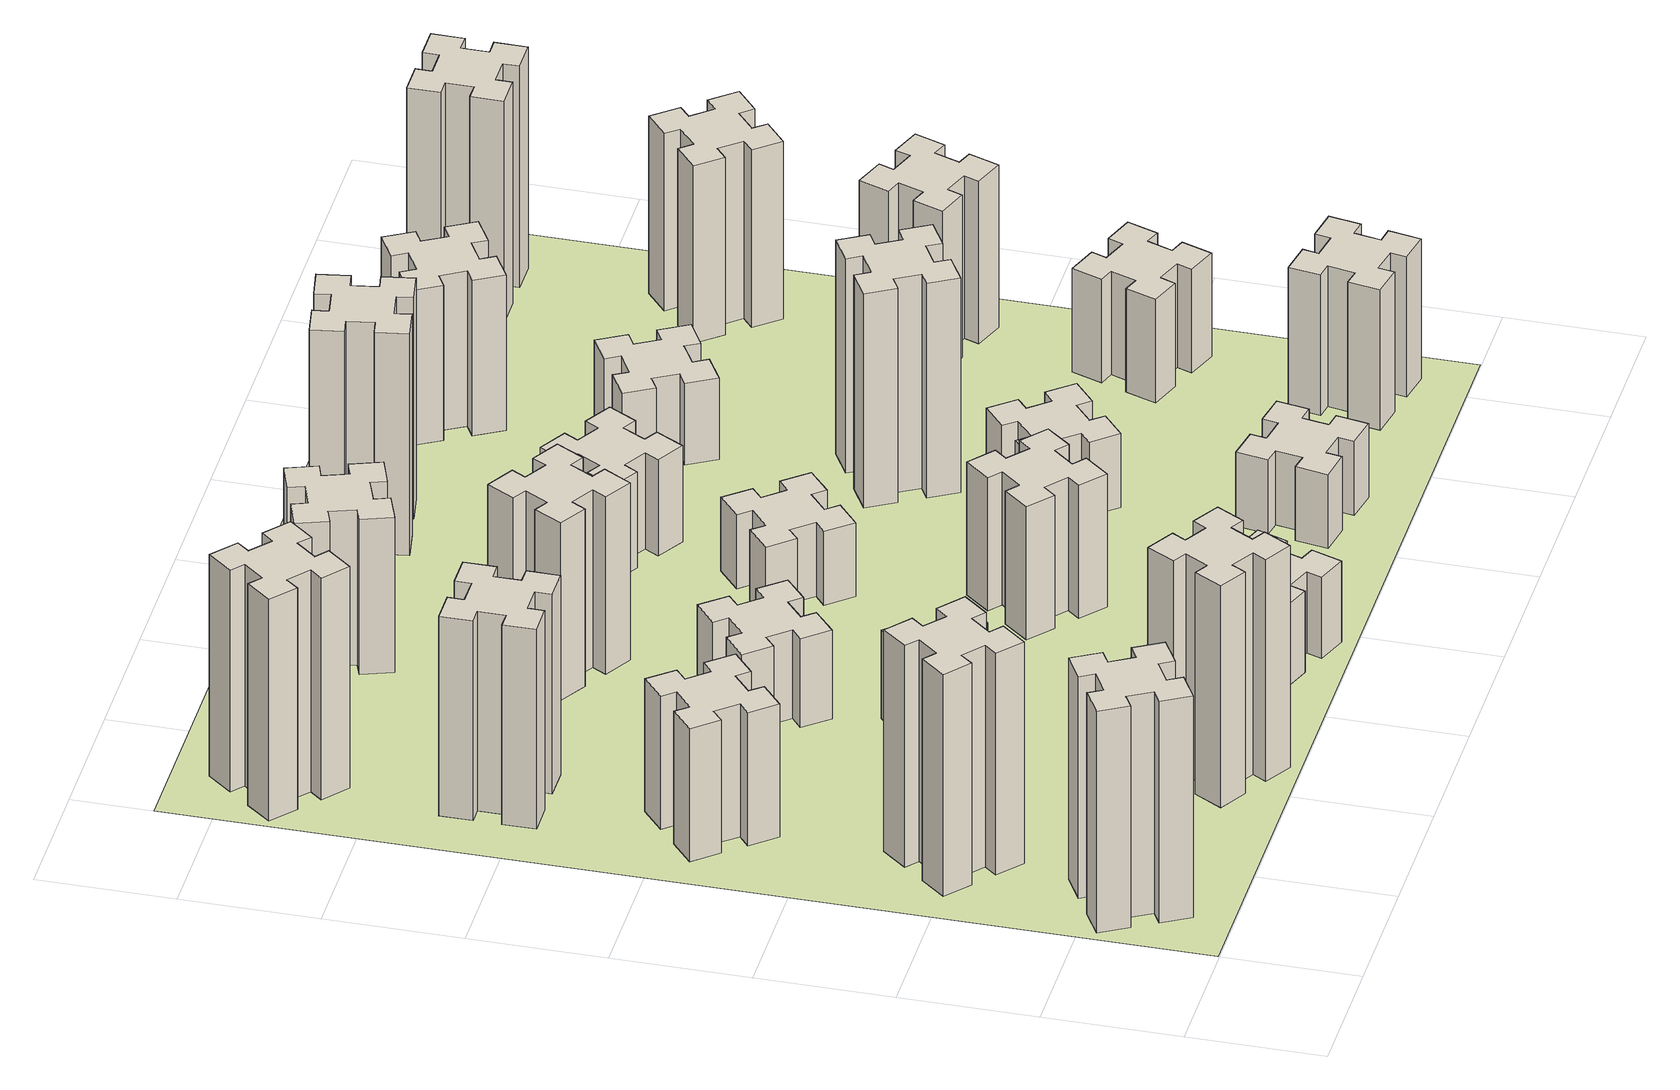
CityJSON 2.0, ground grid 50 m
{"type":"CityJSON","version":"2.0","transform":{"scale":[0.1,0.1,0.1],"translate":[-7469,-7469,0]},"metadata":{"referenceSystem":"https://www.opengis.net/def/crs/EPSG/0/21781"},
"CityObjects":{
"building1":{"type":"Building","attributes":{"class":"1000","function":"1000","usage":"1000","yearOfConstruction":2016,"roofType":"1000","measuredHeight":90,"storeysAboveGround":30,"storeysBelowGround":0},"geometry":[{"type":"Solid","lod":"1","boundaries":[[[[0,1,2,3,4,5,6,7,8,9,10,11,12,13,14,15,16,17,18,19]],[[17,16,20,21]],[[16,15,22,20]],[[15,14,23,22]],[[14,13,24,23]],[[13,12,25,24]],[[12,11,26,25]],[[11,10,27,26]],[[10,9,28,27]],[[9,8,29,28]],[[8,7,30,29]],[[7,6,31,30]],[[6,5,32,31]],[[5,4,33,32]],[[4,3,34,33]],[[3,2,35,34]],[[2,1,36,35]],[[1,0,37,36]],[[0,19,38,37]],[[19,18,39,38]],[[18,17,21,39]],[[24,25,26,27,28,29,30,31,32,33,34,35,36,37,38,39,21,20,22,23]]]]}]},
"building2":{"type":"Building","attributes":{"class":"1000","function":"1000","usage":"1000","yearOfConstruction":2016,"roofType":"1000","measuredHeight":90,"storeysAboveGround":30,"storeysBelowGround":0},"geometry":[{"type":"Solid","lod":"1","boundaries":[[[[40,41,42,43,44,45,46,47,48,49,50,51,52,53,54,55,56,57,58,59]],[[57,56,60,61]],[[56,55,62,60]],[[55,54,63,62]],[[54,53,64,63]],[[53,52,65,64]],[[52,51,66,65]],[[51,50,67,66]],[[50,49,68,67]],[[49,48,69,68]],[[48,47,70,69]],[[47,46,71,70]],[[46,45,72,71]],[[45,44,73,72]],[[44,43,74,73]],[[43,42,75,74]],[[42,41,76,75]],[[41,40,77,76]],[[40,59,78,77]],[[59,58,79,78]],[[58,57,61,79]],[[64,65,66,67,68,69,70,71,72,73,74,75,76,77,78,79,61,60,62,63]]]]}]},
"building3":{"type":"Building","attributes":{"class":"1000","function":"1000","usage":"1000","yearOfConstruction":2016,"roofType":"1000","measuredHeight":54,"storeysAboveGround":30,"storeysBelowGround":0},"geometry":[{"type":"Solid","lod":"1","boundaries":[[[[80,81,82,83,84,85,86,87,88,89,90,91,92,93,94,95,96,97,98,99]],[[97,96,100,101]],[[96,95,102,100]],[[95,94,103,102]],[[94,93,104,103]],[[93,92,105,104]],[[92,91,106,105]],[[91,90,107,106]],[[90,89,108,107]],[[89,88,109,108]],[[88,87,110,109]],[[87,86,111,110]],[[86,85,112,111]],[[85,84,113,112]],[[84,83,114,113]],[[83,82,115,114]],[[82,81,116,115]],[[81,80,117,116]],[[80,99,118,117]],[[99,98,119,118]],[[98,97,101,119]],[[104,105,106,107,108,109,110,111,112,113,114,115,116,117,118,119,101,100,102,103]]]]}]},
"building4":{"type":"Building","attributes":{"class":"1000","function":"1000","usage":"1000","yearOfConstruction":2016,"roofType":"1000","measuredHeight":81,"storeysAboveGround":30,"storeysBelowGround":0},"geometry":[{"type":"Solid","lod":"1","boundaries":[[[[120,121,122,123,124,125,126,127,128,129,130,131,132,133,134,135,136,137,138,139]],[[137,136,140,141]],[[136,135,142,140]],[[135,134,143,142]],[[134,133,144,143]],[[133,132,145,144]],[[132,131,146,145]],[[131,130,147,146]],[[130,129,148,147]],[[129,128,149,148]],[[128,127,150,149]],[[127,126,151,150]],[[126,125,152,151]],[[125,124,153,152]],[[124,123,154,153]],[[123,122,155,154]],[[122,121,156,155]],[[121,120,157,156]],[[120,139,158,157]],[[139,138,159,158]],[[138,137,141,159]],[[144,145,146,147,148,149,150,151,152,153,154,155,156,157,158,159,141,140,142,143]]]]}]},
"building5":{"type":"Building","attributes":{"class":"1000","function":"1000","usage":"1000","yearOfConstruction":2016,"roofType":"1000","measuredHeight":90,"storeysAboveGround":30,"storeysBelowGround":0},"geometry":[{"type":"Solid","lod":"1","boundaries":[[[[160,161,162,163,164,165,166,167,168,169,170,171,172,173,174,175,176,177,178,179]],[[177,176,180,181]],[[176,175,182,180]],[[175,174,183,182]],[[174,173,184,183]],[[173,172,185,184]],[[172,171,186,185]],[[171,170,187,186]],[[170,169,188,187]],[[169,168,189,188]],[[168,167,190,189]],[[167,166,191,190]],[[166,165,192,191]],[[165,164,193,192]],[[164,163,194,193]],[[163,162,195,194]],[[162,161,196,195]],[[161,160,197,196]],[[160,179,198,197]],[[179,178,199,198]],[[178,177,181,199]],[[184,185,186,187,188,189,190,191,192,193,194,195,196,197,198,199,181,180,182,183]]]]}]},
"building6":{"type":"Building","attributes":{"class":"1000","function":"1000","usage":"1000","yearOfConstruction":2016,"roofType":"1000","measuredHeight":90,"storeysAboveGround":30,"storeysBelowGround":0},"geometry":[{"type":"Solid","lod":"1","boundaries":[[[[200,201,202,203,204,205,206,207,208,209,210,211,212,213,214,215,216,217,218,219]],[[217,216,220,221]],[[216,215,222,220]],[[215,214,223,222]],[[214,213,224,223]],[[213,212,225,224]],[[212,211,226,225]],[[211,210,227,226]],[[210,209,228,227]],[[209,208,229,228]],[[208,207,230,229]],[[207,206,231,230]],[[206,205,232,231]],[[205,204,233,232]],[[204,203,234,233]],[[203,202,235,234]],[[202,201,236,235]],[[201,200,237,236]],[[200,219,238,237]],[[219,218,239,238]],[[218,217,221,239]],[[224,225,226,227,228,229,230,231,232,233,234,235,236,237,238,239,221,220,222,223]]]]}]},
"building7":{"type":"Building","attributes":{"class":"1000","function":"1000","usage":"1000","yearOfConstruction":2016,"roofType":"1000","measuredHeight":36,"storeysAboveGround":30,"storeysBelowGround":0},"geometry":[{"type":"Solid","lod":"1","boundaries":[[[[240,241,242,243,244,245,246,247,248,249,250,251,252,253,254,255,256,257,258,259]],[[257,256,260,261]],[[256,255,262,260]],[[255,254,263,262]],[[254,253,264,263]],[[253,252,265,264]],[[252,251,266,265]],[[251,250,267,266]],[[250,249,268,267]],[[249,248,269,268]],[[248,247,270,269]],[[247,246,271,270]],[[246,245,272,271]],[[245,244,273,272]],[[244,243,274,273]],[[243,242,275,274]],[[242,241,276,275]],[[241,240,277,276]],[[240,259,278,277]],[[259,258,279,278]],[[258,257,261,279]],[[264,265,266,267,268,269,270,271,272,273,274,275,276,277,278,279,261,260,262,263]]]]}]},
"building8":{"type":"Building","attributes":{"class":"1000","function":"1000","usage":"1000","yearOfConstruction":2016,"roofType":"1000","measuredHeight":36,"storeysAboveGround":30,"storeysBelowGround":0},"geometry":[{"type":"Solid","lod":"1","boundaries":[[[[280,281,282,283,284,285,286,287,288,289,290,291,292,293,294,295,296,297,298,299]],[[297,296,300,301]],[[296,295,302,300]],[[295,294,303,302]],[[294,293,304,303]],[[293,292,305,304]],[[292,291,306,305]],[[291,290,307,306]],[[290,289,308,307]],[[289,288,309,308]],[[288,287,310,309]],[[287,286,311,310]],[[286,285,312,311]],[[285,284,313,312]],[[284,283,314,313]],[[283,282,315,314]],[[282,281,316,315]],[[281,280,317,316]],[[280,299,318,317]],[[299,298,319,318]],[[298,297,301,319]],[[304,305,306,307,308,309,310,311,312,313,314,315,316,317,318,319,301,300,302,303]]]]}]},
"building9":{"type":"Building","attributes":{"class":"1000","function":"1000","usage":"1000","yearOfConstruction":2016,"roofType":"1000","measuredHeight":33,"storeysAboveGround":30,"storeysBelowGround":0},"geometry":[{"type":"Solid","lod":"1","boundaries":[[[[320,321,322,323,324,325,326,327,328,329,330,331,332,333,334,335,336,337,338,339]],[[337,336,340,341]],[[336,335,342,340]],[[335,334,343,342]],[[334,333,344,343]],[[333,332,345,344]],[[332,331,346,345]],[[331,330,347,346]],[[330,329,348,347]],[[329,328,349,348]],[[328,327,350,349]],[[327,326,351,350]],[[326,325,352,351]],[[325,324,353,352]],[[324,323,354,353]],[[323,322,355,354]],[[322,321,356,355]],[[321,320,357,356]],[[320,339,358,357]],[[339,338,359,358]],[[338,337,341,359]],[[344,345,346,347,348,349,350,351,352,353,354,355,356,357,358,359,341,340,342,343]]]]}]},
"building10":{"type":"Building","attributes":{"class":"1000","function":"1000","usage":"1000","yearOfConstruction":2016,"roofType":"1000","measuredHeight":72,"storeysAboveGround":30,"storeysBelowGround":0},"geometry":[{"type":"Solid","lod":"1","boundaries":[[[[360,361,362,363,364,365,366,367,368,369,370,371,372,373,374,375,376,377,378,379]],[[377,376,380,381]],[[376,375,382,380]],[[375,374,383,382]],[[374,373,384,383]],[[373,372,385,384]],[[372,371,386,385]],[[371,370,387,386]],[[370,369,388,387]],[[369,368,389,388]],[[368,367,390,389]],[[367,366,391,390]],[[366,365,392,391]],[[365,364,393,392]],[[364,363,394,393]],[[363,362,395,394]],[[362,361,396,395]],[[361,360,397,396]],[[360,379,398,397]],[[379,378,399,398]],[[378,377,381,399]],[[384,385,386,387,388,389,390,391,392,393,394,395,396,397,398,399,381,380,382,383]]]]}]},
"building11":{"type":"Building","attributes":{"class":"1000","function":"1000","usage":"1000","yearOfConstruction":2016,"roofType":"1000","measuredHeight":63,"storeysAboveGround":30,"storeysBelowGround":0},"geometry":[{"type":"Solid","lod":"1","boundaries":[[[[400,401,402,403,404,405,406,407,408,409,410,411,412,413,414,415,416,417,418,419]],[[417,416,420,421]],[[416,415,422,420]],[[415,414,423,422]],[[414,413,424,423]],[[413,412,425,424]],[[412,411,426,425]],[[411,410,427,426]],[[410,409,428,427]],[[409,408,429,428]],[[408,407,430,429]],[[407,406,431,430]],[[406,405,432,431]],[[405,404,433,432]],[[404,403,434,433]],[[403,402,435,434]],[[402,401,436,435]],[[401,400,437,436]],[[400,419,438,437]],[[419,418,439,438]],[[418,417,421,439]],[[424,425,426,427,428,429,430,431,432,433,434,435,436,437,438,439,421,420,422,423]]]]}]},
"building12":{"type":"Building","attributes":{"class":"1000","function":"1000","usage":"1000","yearOfConstruction":2016,"roofType":"1000","measuredHeight":54,"storeysAboveGround":30,"storeysBelowGround":0},"geometry":[{"type":"Solid","lod":"1","boundaries":[[[[440,441,442,443,444,445,446,447,448,449,450,451,452,453,454,455,456,457,458,459]],[[457,456,460,461]],[[456,455,462,460]],[[455,454,463,462]],[[454,453,464,463]],[[453,452,465,464]],[[452,451,466,465]],[[451,450,467,466]],[[450,449,468,467]],[[449,448,469,468]],[[448,447,470,469]],[[447,446,471,470]],[[446,445,472,471]],[[445,444,473,472]],[[444,443,474,473]],[[443,442,475,474]],[[442,441,476,475]],[[441,440,477,476]],[[440,459,478,477]],[[459,458,479,478]],[[458,457,461,479]],[[464,465,466,467,468,469,470,471,472,473,474,475,476,477,478,479,461,460,462,463]]]]}]},
"building13":{"type":"Building","attributes":{"class":"1000","function":"1000","usage":"1000","yearOfConstruction":2016,"roofType":"1000","measuredHeight":30,"storeysAboveGround":30,"storeysBelowGround":0},"geometry":[{"type":"Solid","lod":"1","boundaries":[[[[480,481,482,483,484,485,486,487,488,489,490,491,492,493,494,495,496,497,498,499]],[[497,496,500,501]],[[496,495,502,500]],[[495,494,503,502]],[[494,493,504,503]],[[493,492,505,504]],[[492,491,506,505]],[[491,490,507,506]],[[490,489,508,507]],[[489,488,509,508]],[[488,487,510,509]],[[487,486,511,510]],[[486,485,512,511]],[[485,484,513,512]],[[484,483,514,513]],[[483,482,515,514]],[[482,481,516,515]],[[481,480,517,516]],[[480,499,518,517]],[[499,498,519,518]],[[498,497,501,519]],[[504,505,506,507,508,509,510,511,512,513,514,515,516,517,518,519,501,500,502,503]]]]}]},
"building14":{"type":"Building","attributes":{"class":"1000","function":"1000","usage":"1000","yearOfConstruction":2016,"roofType":"1000","measuredHeight":39,"storeysAboveGround":30,"storeysBelowGround":0},"geometry":[{"type":"Solid","lod":"1","boundaries":[[[[520,521,522,523,524,525,526,527,528,529,530,531,532,533,534,535,536,537,538,539]],[[537,536,540,541]],[[536,535,542,540]],[[535,534,543,542]],[[534,533,544,543]],[[533,532,545,544]],[[532,531,546,545]],[[531,530,547,546]],[[530,529,548,547]],[[529,528,549,548]],[[528,527,550,549]],[[527,526,551,550]],[[526,525,552,551]],[[525,524,553,552]],[[524,523,554,553]],[[523,522,555,554]],[[522,521,556,555]],[[521,520,557,556]],[[520,539,558,557]],[[539,538,559,558]],[[538,537,541,559]],[[544,545,546,547,548,549,550,551,552,553,554,555,556,557,558,559,541,540,542,543]]]]}]},
"building15":{"type":"Building","attributes":{"class":"1000","function":"1000","usage":"1000","yearOfConstruction":2016,"roofType":"1000","measuredHeight":30,"storeysAboveGround":30,"storeysBelowGround":0},"geometry":[{"type":"Solid","lod":"1","boundaries":[[[[560,561,562,563,564,565,566,567,568,569,570,571,572,573,574,575,576,577,578,579]],[[577,576,580,581]],[[576,575,582,580]],[[575,574,583,582]],[[574,573,584,583]],[[573,572,585,584]],[[572,571,586,585]],[[571,570,587,586]],[[570,569,588,587]],[[569,568,589,588]],[[568,567,590,589]],[[567,566,591,590]],[[566,565,592,591]],[[565,564,593,592]],[[564,563,594,593]],[[563,562,595,594]],[[562,561,596,595]],[[561,560,597,596]],[[560,579,598,597]],[[579,578,599,598]],[[578,577,581,599]],[[584,585,586,587,588,589,590,591,592,593,594,595,596,597,598,599,581,580,582,583]]]]}]},
"building16":{"type":"Building","attributes":{"class":"1000","function":"1000","usage":"1000","yearOfConstruction":2016,"roofType":"1000","measuredHeight":90,"storeysAboveGround":30,"storeysBelowGround":0},"geometry":[{"type":"Solid","lod":"1","boundaries":[[[[600,601,602,603,604,605,606,607,608,609,610,611,612,613,614,615,616,617,618,619]],[[617,616,620,621]],[[616,615,622,620]],[[615,614,623,622]],[[614,613,624,623]],[[613,612,625,624]],[[612,611,626,625]],[[611,610,627,626]],[[610,609,628,627]],[[609,608,629,628]],[[608,607,630,629]],[[607,606,631,630]],[[606,605,632,631]],[[605,604,633,632]],[[604,603,634,633]],[[603,602,635,634]],[[602,601,636,635]],[[601,600,637,636]],[[600,619,638,637]],[[619,618,639,638]],[[618,617,621,639]],[[624,625,626,627,628,629,630,631,632,633,634,635,636,637,638,639,621,620,622,623]]]]}]},
"building17":{"type":"Building","attributes":{"class":"1000","function":"1000","usage":"1000","yearOfConstruction":2016,"roofType":"1000","measuredHeight":30,"storeysAboveGround":30,"storeysBelowGround":0},"geometry":[{"type":"Solid","lod":"1","boundaries":[[[[640,641,642,643,644,645,646,647,648,649,650,651,652,653,654,655,656,657,658,659]],[[657,656,660,661]],[[656,655,662,660]],[[655,654,663,662]],[[654,653,664,663]],[[653,652,665,664]],[[652,651,666,665]],[[651,650,667,666]],[[650,649,668,667]],[[649,648,669,668]],[[648,647,670,669]],[[647,646,671,670]],[[646,645,672,671]],[[645,644,673,672]],[[644,643,674,673]],[[643,642,675,674]],[[642,641,676,675]],[[641,640,677,676]],[[640,659,678,677]],[[659,658,679,678]],[[658,657,661,679]],[[664,665,666,667,668,669,670,671,672,673,674,675,676,677,678,679,661,660,662,663]]]]}]},
"building18":{"type":"Building","attributes":{"class":"1000","function":"1000","usage":"1000","yearOfConstruction":2016,"roofType":"1000","measuredHeight":87,"storeysAboveGround":30,"storeysBelowGround":0},"geometry":[{"type":"Solid","lod":"1","boundaries":[[[[680,681,682,683,684,685,686,687,688,689,690,691,692,693,694,695,696,697,698,699]],[[697,696,700,701]],[[696,695,702,700]],[[695,694,703,702]],[[694,693,704,703]],[[693,692,705,704]],[[692,691,706,705]],[[691,690,707,706]],[[690,689,708,707]],[[689,688,709,708]],[[688,687,710,709]],[[687,686,711,710]],[[686,685,712,711]],[[685,684,713,712]],[[684,683,714,713]],[[683,682,715,714]],[[682,681,716,715]],[[681,680,717,716]],[[680,699,718,717]],[[699,698,719,718]],[[698,697,701,719]],[[704,705,706,707,708,709,710,711,712,713,714,715,716,717,718,719,701,700,702,703]]]]}]},
"building19":{"type":"Building","attributes":{"class":"1000","function":"1000","usage":"1000","yearOfConstruction":2016,"roofType":"1000","measuredHeight":33,"storeysAboveGround":30,"storeysBelowGround":0},"geometry":[{"type":"Solid","lod":"1","boundaries":[[[[720,721,722,723,724,725,726,727,728,729,730,731,732,733,734,735,736,737,738,739]],[[737,736,740,741]],[[736,735,742,740]],[[735,734,743,742]],[[734,733,744,743]],[[733,732,745,744]],[[732,731,746,745]],[[731,730,747,746]],[[730,729,748,747]],[[729,728,749,748]],[[728,727,750,749]],[[727,726,751,750]],[[726,725,752,751]],[[725,724,753,752]],[[724,723,754,753]],[[723,722,755,754]],[[722,721,756,755]],[[721,720,757,756]],[[720,739,758,757]],[[739,738,759,758]],[[738,737,741,759]],[[744,745,746,747,748,749,750,751,752,753,754,755,756,757,758,759,741,740,742,743]]]]}]},
"building20":{"type":"Building","attributes":{"class":"1000","function":"1000","usage":"1000","yearOfConstruction":2016,"roofType":"1000","measuredHeight":57,"storeysAboveGround":30,"storeysBelowGround":0},"geometry":[{"type":"Solid","lod":"1","boundaries":[[[[760,761,762,763,764,765,766,767,768,769,770,771,772,773,774,775,776,777,778,779]],[[777,776,780,781]],[[776,775,782,780]],[[775,774,783,782]],[[774,773,784,783]],[[773,772,785,784]],[[772,771,786,785]],[[771,770,787,786]],[[770,769,788,787]],[[769,768,789,788]],[[768,767,790,789]],[[767,766,791,790]],[[766,765,792,791]],[[765,764,793,792]],[[764,763,794,793]],[[763,762,795,794]],[[762,761,796,795]],[[761,760,797,796]],[[760,779,798,797]],[[779,778,799,798]],[[778,777,781,799]],[[784,785,786,787,788,789,790,791,792,793,794,795,796,797,798,799,781,780,782,783]]]]}]},
"building21":{"type":"Building","attributes":{"class":"1000","function":"1000","usage":"1000","yearOfConstruction":2016,"roofType":"1000","measuredHeight":63,"storeysAboveGround":30,"storeysBelowGround":0},"geometry":[{"type":"Solid","lod":"1","boundaries":[[[[800,801,802,803,804,805,806,807,808,809,810,811,812,813,814,815,816,817,818,819]],[[817,816,820,821]],[[816,815,822,820]],[[815,814,823,822]],[[814,813,824,823]],[[813,812,825,824]],[[812,811,826,825]],[[811,810,827,826]],[[810,809,828,827]],[[809,808,829,828]],[[808,807,830,829]],[[807,806,831,830]],[[806,805,832,831]],[[805,804,833,832]],[[804,803,834,833]],[[803,802,835,834]],[[802,801,836,835]],[[801,800,837,836]],[[800,819,838,837]],[[819,818,839,838]],[[818,817,821,839]],[[824,825,826,827,828,829,830,831,832,833,834,835,836,837,838,839,821,820,822,823]]]]}]},
"building22":{"type":"Building","attributes":{"class":"1000","function":"1000","usage":"1000","yearOfConstruction":2016,"roofType":"1000","measuredHeight":42,"storeysAboveGround":30,"storeysBelowGround":0},"geometry":[{"type":"Solid","lod":"1","boundaries":[[[[840,841,842,843,844,845,846,847,848,849,850,851,852,853,854,855,856,857,858,859]],[[857,856,860,861]],[[856,855,862,860]],[[855,854,863,862]],[[854,853,864,863]],[[853,852,865,864]],[[852,851,866,865]],[[851,850,867,866]],[[850,849,868,867]],[[849,848,869,868]],[[848,847,870,869]],[[847,846,871,870]],[[846,845,872,871]],[[845,844,873,872]],[[844,843,874,873]],[[843,842,875,874]],[[842,841,876,875]],[[841,840,877,876]],[[840,859,878,877]],[[859,858,879,878]],[[858,857,861,879]],[[864,865,866,867,868,869,870,871,872,873,874,875,876,877,878,879,861,860,862,863]]]]}]},
"building23":{"type":"Building","attributes":{"class":"1000","function":"1000","usage":"1000","yearOfConstruction":2016,"roofType":"1000","measuredHeight":66,"storeysAboveGround":30,"storeysBelowGround":0},"geometry":[{"type":"Solid","lod":"1","boundaries":[[[[880,881,882,883,884,885,886,887,888,889,890,891,892,893,894,895,896,897,898,899]],[[897,896,900,901]],[[896,895,902,900]],[[895,894,903,902]],[[894,893,904,903]],[[893,892,905,904]],[[892,891,906,905]],[[891,890,907,906]],[[890,889,908,907]],[[889,888,909,908]],[[888,887,910,909]],[[887,886,911,910]],[[886,885,912,911]],[[885,884,913,912]],[[884,883,914,913]],[[883,882,915,914]],[[882,881,916,915]],[[881,880,917,916]],[[880,899,918,917]],[[899,898,919,918]],[[898,897,901,919]],[[904,905,906,907,908,909,910,911,912,913,914,915,916,917,918,919,901,900,902,903]]]]}]},
"building24":{"type":"Building","attributes":{"class":"1000","function":"1000","usage":"1000","yearOfConstruction":2016,"roofType":"1000","measuredHeight":72,"storeysAboveGround":30,"storeysBelowGround":0},"geometry":[{"type":"Solid","lod":"1","boundaries":[[[[920,921,922,923,924,925,926,927,928,929,930,931,932,933,934,935,936,937,938,939]],[[937,936,940,941]],[[936,935,942,940]],[[935,934,943,942]],[[934,933,944,943]],[[933,932,945,944]],[[932,931,946,945]],[[931,930,947,946]],[[930,929,948,947]],[[929,928,949,948]],[[928,927,950,949]],[[927,926,951,950]],[[926,925,952,951]],[[925,924,953,952]],[[924,923,954,953]],[[923,922,955,954]],[[922,921,956,955]],[[921,920,957,956]],[[920,939,958,957]],[[939,938,959,958]],[[938,937,941,959]],[[944,945,946,947,948,949,950,951,952,953,954,955,956,957,958,959,941,940,942,943]]]]}]},
"building25":{"type":"Building","attributes":{"class":"1000","function":"1000","usage":"1000","yearOfConstruction":2016,"roofType":"1000","measuredHeight":90,"storeysAboveGround":30,"storeysBelowGround":0},"geometry":[{"type":"Solid","lod":"1","boundaries":[[[[960,961,962,963,964,965,966,967,968,969,970,971,972,973,974,975,976,977,978,979]],[[977,976,980,981]],[[976,975,982,980]],[[975,974,983,982]],[[974,973,984,983]],[[973,972,985,984]],[[972,971,986,985]],[[971,970,987,986]],[[970,969,988,987]],[[969,968,989,988]],[[968,967,990,989]],[[967,966,991,990]],[[966,965,992,991]],[[965,964,993,992]],[[964,963,994,993]],[[963,962,995,994]],[[962,961,996,995]],[[961,960,997,996]],[[960,979,998,997]],[[979,978,999,998]],[[978,977,981,999]],[[984,985,986,987,988,989,990,991,992,993,994,995,996,997,998,999,981,980,982,983]]]]}]},
"landuse1":{"type":"LandUse","attributes":{"name":"plot1","function":"1010"},"geometry":[{"type":"MultiSurface","lod":"1","boundaries":[[[1000,1001,1002,1003]]]}]}
},
"vertices":[
[287,255,0],[374,305,0],[404,253,0],[508,313,0],[448,417,0],[396,387,0],[346,474,0],[398,504,0],[338,608,0],[234,548,0],[264,496,0],[177,446,0],[147,498,0],[43,438,0],[103,334,0],[155,364,0],[205,277,0],[153,247,0],[213,143,0],[317,203,0],[205,277,900],[153,247,900],[155,364,900],[103,334,900],[43,438,900],[147,498,900],[177,446,900],[264,496,900],[234,548,900],[338,608,900],[398,504,900],[346,474,900],[396,387,900],[448,417,900],[508,313,900],[404,253,900],[374,305,900],[287,255,900],[317,203,900],[213,143,900],
[484,1067,0],[408,1132,0],[446,1178,0],[354,1255,0],[277,1163,0],[323,1124,0],[259,1048,0],[213,1086,0],[136,994,0],[228,917,0],[266,963,0],[343,899,0],[304,853,0],[396,776,0],[473,868,0],[427,906,0],[492,983,0],[538,944,0],[615,1036,0],[523,1113,0],[492,983,900],[538,944,900],[427,906,900],[473,868,900],[396,776,900],[304,853,900],[343,899,900],[266,963,900],[228,917,900],[136,994,900],[213,1086,900],[259,1048,900],[323,1124,900],[277,1163,900],[354,1255,900],[446,1178,900],[408,1132,900],[484,1067,900],[523,1113,900],[615,1036,900],
[492,1888,0],[427,1964,0],[473,2003,0],[396,2095,0],[304,2018,0],[343,1972,0],[266,1907,0],[228,1953,0],[136,1876,0],[213,1784,0],[259,1823,0],[323,1746,0],[277,1708,0],[354,1616,0],[446,1693,0],[408,1739,0],[484,1803,0],[523,1757,0],[615,1834,0],[538,1926,0],[484,1803,540],[523,1757,540],[408,1739,540],[446,1693,540],[354,1616,540],[277,1708,540],[323,1746,540],[259,1823,540],[213,1784,540],[136,1876,540],[228,1953,540],[266,1907,540],[343,1972,540],[304,2018,540],[396,2095,540],[473,2003,540],[427,1964,540],[492,1888,540],[538,1926,540],[615,1834,540],
[485,2545,0],[485,2645,0],[545,2645,0],[545,2765,0],[425,2765,0],[425,2705,0],[325,2705,0],[325,2765,0],[205,2765,0],[205,2645,0],[265,2645,0],[265,2545,0],[205,2545,0],[205,2425,0],[325,2425,0],[325,2485,0],[425,2485,0],[425,2425,0],[545,2425,0],[545,2545,0],[425,2485,810],[425,2425,810],[325,2485,810],[325,2425,810],[205,2425,810],[205,2545,810],[265,2545,810],[265,2645,810],[205,2645,810],[205,2765,810],[325,2765,810],[325,2705,810],[425,2705,810],[425,2765,810],[545,2765,810],[545,2645,810],[485,2645,810],[485,2545,810],[545,2545,810],[545,2425,810],
[1214,346,0],[1127,396,0],[1157,448,0],[1053,508,0],[993,404,0],[1045,374,0],[995,287,0],[943,317,0],[883,213,0],[987,153,0],[1017,205,0],[1104,155,0],[1074,103,0],[1178,43,0],[1238,147,0],[1186,177,0],[1236,264,0],[1288,234,0],[1348,338,0],[1244,398,0],[1236,264,900],[1288,234,900],[1186,177,900],[1238,147,900],[1178,43,900],[1074,103,900],[1104,155,900],[1017,205,900],[987,153,900],[883,213,900],[943,317,900],[995,287,900],[1045,374,900],[993,404,900],[1053,508,900],[1157,448,900],[1127,396,900],[1214,346,900],[1244,398,900],[1348,338,900],
[384,3387,0],[308,3452,0],[346,3498,0],[254,3575,0],[177,3483,0],[223,3444,0],[159,3368,0],[113,3406,0],[36,3314,0],[128,3237,0],[166,3283,0],[243,3219,0],[204,3173,0],[296,3096,0],[373,3188,0],[327,3226,0],[392,3303,0],[438,3264,0],[515,3356,0],[423,3433,0],[392,3303,900],[438,3264,900],[327,3226,900],[373,3188,900],[296,3096,900],[204,3173,900],[243,3219,900],[166,3283,900],[128,3237,900],[36,3314,900],[113,3406,900],[159,3368,900],[223,3444,900],[177,3483,900],[254,3575,900],[346,3498,900],[308,3452,900],[384,3387,900],[423,3433,900],[515,3356,900],
[1083,1332,0],[1006,1267,0],[968,1313,0],[876,1236,0],[953,1144,0],[999,1183,0],[1063,1106,0],[1017,1068,0],[1094,976,0],[1186,1053,0],[1148,1099,0],[1224,1163,0],[1263,1117,0],[1355,1194,0],[1278,1286,0],[1232,1248,0],[1167,1324,0],[1213,1363,0],[1136,1455,0],[1044,1378,0],[1167,1324,360],[1213,1363,360],[1232,1248,360],[1278,1286,360],[1355,1194,360],[1263,1117,360],[1224,1163,360],[1148,1099,360],[1186,1053,360],[1094,976,360],[1017,1068,360],[1063,1106,360],[999,1183,360],[953,1144,360],[876,1236,360],[968,1313,360],[1006,1267,360],[1083,1332,360],[1044,1378,360],[1136,1455,360],
[1083,1972,0],[1006,1907,0],[968,1953,0],[876,1876,0],[953,1784,0],[999,1823,0],[1063,1746,0],[1017,1708,0],[1094,1616,0],[1186,1693,0],[1148,1739,0],[1224,1803,0],[1263,1757,0],[1355,1834,0],[1278,1926,0],[1232,1888,0],[1167,1964,0],[1213,2003,0],[1136,2095,0],[1044,2018,0],[1167,1964,360],[1213,2003,360],[1232,1888,360],[1278,1926,360],[1355,1834,360],[1263,1757,360],[1224,1803,360],[1148,1739,360],[1186,1693,360],[1094,1616,360],[1017,1708,360],[1063,1746,360],[999,1823,360],[953,1784,360],[876,1876,360],[968,1953,360],[1006,1907,360],[1083,1972,360],[1044,2018,360],[1136,2095,360],
[1769,360,0],[1735,266,0],[1679,287,0],[1637,174,0],[1750,133,0],[1771,189,0],[1865,155,0],[1844,99,0],[1957,57,0],[1998,170,0],[1942,191,0],[1976,285,0],[2032,264,0],[2073,377,0],[1960,418,0],[1940,362,0],[1846,396,0],[1867,452,0],[1754,493,0],[1713,380,0],[1846,396,330],[1867,452,330],[1940,362,330],[1960,418,330],[2073,377,330],[2032,264,330],[1976,285,330],[1942,191,330],[1998,170,330],[1957,57,330],[1844,99,330],[1865,155,330],[1771,189,330],[1750,133,330],[1637,174,330],[1679,287,330],[1735,266,330],[1769,360,330],[1713,380,330],[1754,493,330],
[1117,2525,0],[1204,2475,0],[1174,2423,0],[1278,2363,0],[1338,2467,0],[1286,2497,0],[1336,2584,0],[1388,2554,0],[1448,2658,0],[1344,2718,0],[1314,2666,0],[1227,2716,0],[1257,2768,0],[1153,2828,0],[1093,2724,0],[1145,2694,0],[1095,2607,0],[1043,2637,0],[983,2533,0],[1087,2473,0],[1095,2607,720],[1043,2637,720],[1145,2694,720],[1093,2724,720],[1153,2828,720],[1257,2768,720],[1227,2716,720],[1314,2666,720],[1344,2718,720],[1448,2658,720],[1388,2554,720],[1336,2584,720],[1286,2497,720],[1338,2467,720],[1278,2363,720],[1174,2423,720],[1204,2475,720],[1117,2525,720],[1087,2473,720],[983,2533,720],
[1125,3456,0],[1031,3422,0],[1010,3478,0],[897,3437,0],[939,3324,0],[995,3345,0],[1029,3251,0],[973,3230,0],[1014,3117,0],[1127,3159,0],[1106,3215,0],[1200,3249,0],[1220,3193,0],[1333,3234,0],[1292,3347,0],[1236,3326,0],[1202,3420,0],[1258,3440,0],[1217,3553,0],[1104,3512,0],[1202,3420,630],[1258,3440,630],[1236,3326,630],[1292,3347,630],[1333,3234,630],[1220,3193,630],[1200,3249,630],[1106,3215,630],[1127,3159,630],[1014,3117,630],[973,3230,630],[1029,3251,630],[995,3345,630],[939,3324,630],[897,3437,630],[1010,3478,630],[1031,3422,630],[1125,3456,630],[1104,3512,630],[1217,3553,630],
[1846,1063,0],[1923,999,0],[1884,953,0],[1976,876,0],[2053,968,0],[2007,1006,0],[2072,1083,0],[2118,1044,0],[2195,1136,0],[2103,1213,0],[2064,1167,0],[1988,1232,0],[2026,1278,0],[1934,1355,0],[1857,1263,0],[1903,1224,0],[1839,1148,0],[1793,1186,0],[1716,1094,0],[1808,1017,0],[1839,1148,540],[1793,1186,540],[1903,1224,540],[1857,1263,540],[1934,1355,540],[2026,1278,540],[1988,1232,540],[2064,1167,540],[2103,1213,540],[2195,1136,540],[2118,1044,540],[2072,1083,540],[2007,1006,540],[2053,968,540],[1976,876,540],[1884,953,540],[1923,999,540],[1846,1063,540],[1808,1017,540],[1716,1094,540],
[1972,1988,0],[1907,2064,0],[1953,2103,0],[1876,2195,0],[1784,2118,0],[1823,2072,0],[1746,2007,0],[1708,2053,0],[1616,1976,0],[1693,1884,0],[1739,1923,0],[1803,1846,0],[1757,1808,0],[1834,1716,0],[1926,1793,0],[1888,1839,0],[1964,1903,0],[2003,1857,0],[2095,1934,0],[2018,2026,0],[1964,1903,300],[2003,1857,300],[1888,1839,300],[1926,1793,300],[1834,1716,300],[1757,1808,300],[1803,1846,300],[1739,1923,300],[1693,1884,300],[1616,1976,300],[1708,2053,300],[1746,2007,300],[1823,2072,300],[1784,2118,300],[1876,2195,300],[1953,2103,300],[1907,2064,300],[1972,1988,300],[2018,2026,300],[2095,1934,300],
[2026,2497,0],[2076,2584,0],[2128,2554,0],[2188,2658,0],[2084,2718,0],[2054,2666,0],[1967,2716,0],[1997,2768,0],[1893,2828,0],[1833,2724,0],[1885,2694,0],[1835,2607,0],[1783,2637,0],[1723,2533,0],[1827,2473,0],[1857,2525,0],[1944,2475,0],[1914,2423,0],[2018,2363,0],[2078,2467,0],[1944,2475,390],[1914,2423,390],[1857,2525,390],[1827,2473,390],[1723,2533,390],[1783,2637,390],[1835,2607,390],[1885,2694,390],[1833,2724,390],[1893,2828,390],[1997,2768,390],[1967,2716,390],[2054,2666,390],[2084,2718,390],[2188,2658,390],[2128,2554,390],[2076,2584,390],[2026,2497,390],[2078,2467,390],[2018,2363,390],
[2596,444,0],[2578,345,0],[2519,356,0],[2498,237,0],[2617,217,0],[2627,276,0],[2725,258,0],[2715,199,0],[2833,178,0],[2854,297,0],[2795,307,0],[2812,405,0],[2871,395,0],[2892,513,0],[2774,534,0],[2764,475,0],[2665,492,0],[2676,551,0],[2557,572,0],[2537,454,0],[2665,492,300],[2676,551,300],[2764,475,300],[2774,534,300],[2892,513,300],[2871,395,300],[2812,405,300],[2795,307,300],[2854,297,300],[2833,178,300],[2715,199,300],[2725,258,300],[2627,276,300],[2617,217,300],[2498,237,300],[2519,356,300],[2578,345,300],[2596,444,300],[2537,454,300],[2557,572,300],
[1885,3552,0],[1787,3535,0],[1777,3594,0],[1658,3573,0],[1679,3455,0],[1738,3465,0],[1756,3367,0],[1697,3357,0],[1717,3238,0],[1836,3259,0],[1825,3318,0],[1924,3336,0],[1934,3277,0],[2052,3297,0],[2031,3416,0],[1972,3405,0],[1955,3504,0],[2014,3514,0],[1993,3632,0],[1875,3611,0],[1955,3504,900],[2014,3514,900],[1972,3405,900],[2031,3416,900],[2052,3297,900],[1934,3277,900],[1924,3336,900],[1825,3318,900],[1836,3259,900],[1717,3238,900],[1697,3357,900],[1756,3367,900],[1738,3465,900],[1679,3455,900],[1658,3573,900],[1777,3594,900],[1787,3535,900],[1885,3552,900],[1875,3611,900],[1993,3632,900],
[2628,1099,0],[2704,1163,0],[2743,1117,0],[2835,1194,0],[2758,1286,0],[2712,1248,0],[2647,1324,0],[2693,1363,0],[2616,1455,0],[2524,1378,0],[2563,1332,0],[2486,1267,0],[2448,1313,0],[2356,1236,0],[2433,1144,0],[2479,1183,0],[2543,1106,0],[2497,1068,0],[2574,976,0],[2666,1053,0],[2543,1106,300],[2497,1068,300],[2479,1183,300],[2433,1144,300],[2356,1236,300],[2448,1313,300],[2486,1267,300],[2563,1332,300],[2524,1378,300],[2616,1455,300],[2693,1363,300],[2647,1324,300],[2712,1248,300],[2758,1286,300],[2835,1194,300],[2743,1117,300],[2704,1163,300],[2628,1099,300],[2666,1053,300],[2574,976,300],
[2475,1744,0],[2525,1657,0],[2473,1627,0],[2533,1523,0],[2637,1583,0],[2607,1635,0],[2694,1685,0],[2724,1633,0],[2828,1693,0],[2768,1797,0],[2716,1767,0],[2666,1854,0],[2718,1884,0],[2658,1988,0],[2554,1928,0],[2584,1876,0],[2497,1826,0],[2467,1878,0],[2363,1818,0],[2423,1714,0],[2497,1826,870],[2467,1878,870],[2584,1876,870],[2554,1928,870],[2658,1988,870],[2718,1884,870],[2666,1854,870],[2716,1767,870],[2768,1797,870],[2828,1693,870],[2724,1633,870],[2694,1685,870],[2607,1635,870],[2637,1583,870],[2533,1523,870],[2473,1627,870],[2525,1657,870],[2475,1744,870],[2423,1714,870],[2363,1818,870],
[2475,2584,0],[2525,2497,0],[2473,2467,0],[2533,2363,0],[2637,2423,0],[2607,2475,0],[2694,2525,0],[2724,2473,0],[2828,2533,0],[2768,2637,0],[2716,2607,0],[2666,2694,0],[2718,2724,0],[2658,2828,0],[2554,2768,0],[2584,2716,0],[2497,2666,0],[2467,2718,0],[2363,2658,0],[2423,2554,0],[2497,2666,330],[2467,2718,330],[2584,2716,330],[2554,2768,330],[2658,2828,330],[2718,2724,330],[2666,2694,330],[2716,2607,330],[2768,2637,330],[2828,2533,330],[2724,2473,330],[2694,2525,330],[2607,2475,330],[2637,2423,330],[2533,2363,330],[2473,2467,330],[2525,2497,330],[2475,2584,330],[2423,2554,330],[2363,2658,330],
[3504,475,0],[3405,492,0],[3416,551,0],[3297,572,0],[3277,454,0],[3336,444,0],[3318,345,0],[3259,356,0],[3238,237,0],[3357,217,0],[3367,276,0],[3465,258,0],[3455,199,0],[3573,178,0],[3594,297,0],[3535,307,0],[3552,405,0],[3611,395,0],[3632,513,0],[3514,534,0],[3552,405,570],[3611,395,570],[3535,307,570],[3594,297,570],[3573,178,570],[3455,199,570],[3465,258,570],[3367,276,570],[3357,217,570],[3238,237,570],[3259,356,570],[3318,345,570],[3336,444,570],[3277,454,570],[3297,572,570],[3416,551,570],[3405,492,570],[3504,475,570],[3514,534,570],[3632,513,570],
[2716,3347,0],[2666,3434,0],[2718,3464,0],[2658,3568,0],[2554,3508,0],[2584,3456,0],[2497,3406,0],[2467,3458,0],[2363,3398,0],[2423,3294,0],[2475,3324,0],[2525,3237,0],[2473,3207,0],[2533,3103,0],[2637,3163,0],[2607,3215,0],[2694,3265,0],[2724,3213,0],[2828,3273,0],[2768,3377,0],[2694,3265,630],[2724,3213,630],[2607,3215,630],[2637,3163,630],[2533,3103,630],[2473,3207,630],[2525,3237,630],[2475,3324,630],[2423,3294,630],[2363,3398,630],[2467,3458,630],[2497,3406,630],[2584,3456,630],[2554,3508,630],[2658,3568,630],[2718,3464,630],[2666,3434,630],[2716,3347,630],[2768,3377,630],[2828,3273,630],
[3351,1029,0],[3445,995,0],[3424,939,0],[3537,897,0],[3578,1010,0],[3522,1031,0],[3556,1125,0],[3612,1104,0],[3653,1217,0],[3540,1258,0],[3520,1202,0],[3426,1236,0],[3447,1292,0],[3334,1333,0],[3293,1220,0],[3349,1200,0],[3315,1106,0],[3259,1127,0],[3217,1014,0],[3330,973,0],[3315,1106,420],[3259,1127,420],[3349,1200,420],[3293,1220,420],[3334,1333,420],[3447,1292,420],[3426,1236,420],[3520,1202,420],[3540,1258,420],[3653,1217,420],[3612,1104,420],[3556,1125,420],[3522,1031,420],[3578,1010,420],[3537,897,420],[3424,939,420],[3445,995,420],[3351,1029,420],[3330,973,420],[3217,1014,420],
[3520,1942,0],[3426,1976,0],[3447,2032,0],[3334,2073,0],[3293,1960,0],[3349,1940,0],[3315,1846,0],[3259,1867,0],[3217,1754,0],[3330,1713,0],[3351,1769,0],[3445,1735,0],[3424,1679,0],[3537,1637,0],[3578,1750,0],[3522,1771,0],[3556,1865,0],[3612,1844,0],[3653,1957,0],[3540,1998,0],[3556,1865,660],[3612,1844,660],[3522,1771,660],[3578,1750,660],[3537,1637,660],[3424,1679,660],[3445,1735,660],[3351,1769,660],[3330,1713,660],[3217,1754,660],[3259,1867,660],[3315,1846,660],[3349,1940,660],[3293,1960,660],[3334,2073,660],[3447,2032,660],[3426,1976,660],[3520,1942,660],[3540,1998,660],[3653,1957,660],
[3319,2563,0],[3383,2486,0],[3337,2448,0],[3414,2356,0],[3506,2433,0],[3468,2479,0],[3544,2543,0],[3583,2497,0],[3675,2574,0],[3598,2666,0],[3552,2628,0],[3487,2704,0],[3533,2743,0],[3456,2835,0],[3364,2758,0],[3403,2712,0],[3326,2647,0],[3288,2693,0],[3196,2616,0],[3273,2524,0],[3326,2647,720],[3288,2693,720],[3403,2712,720],[3364,2758,720],[3456,2835,720],[3533,2743,720],[3487,2704,720],[3552,2628,720],[3598,2666,720],[3675,2574,720],[3583,2497,720],[3544,2543,720],[3468,2479,720],[3506,2433,720],[3414,2356,720],[3337,2448,720],[3383,2486,720],[3319,2563,720],[3273,2524,720],[3196,2616,720],
[3285,3325,0],[3385,3325,0],[3385,3265,0],[3505,3265,0],[3505,3385,0],[3445,3385,0],[3445,3485,0],[3505,3485,0],[3505,3605,0],[3385,3605,0],[3385,3545,0],[3285,3545,0],[3285,3605,0],[3165,3605,0],[3165,3485,0],[3225,3485,0],[3225,3385,0],[3165,3385,0],[3165,3265,0],[3285,3265,0],[3225,3385,900],[3165,3385,900],[3225,3485,900],[3165,3485,900],[3165,3605,900],[3285,3605,900],[3285,3545,900],[3385,3545,900],[3385,3605,900],[3505,3605,900],[3505,3485,900],[3445,3485,900],[3445,3385,900],[3505,3385,900],[3505,3265,900],[3385,3265,900],[3385,3325,900],[3285,3325,900],[3285,3265,900],[3165,3265,900],
[5,3705,0],[3705,3705,0],[3705,5,0],[5,5,0]
]}
